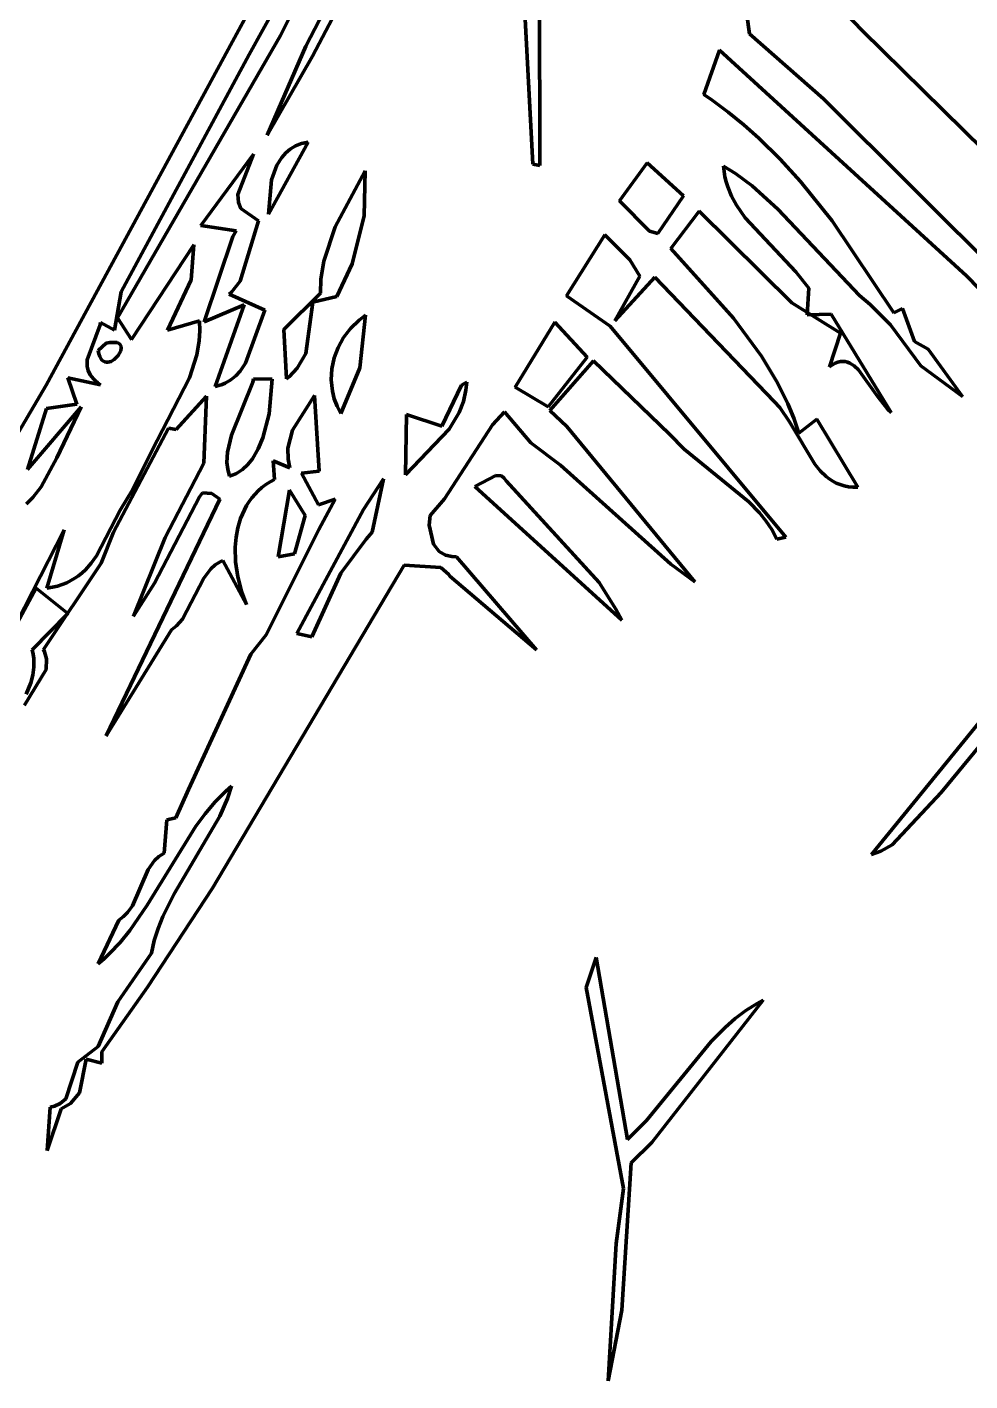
# Model space of a CAD drawing. Header units: millimetres. Extents: x 0 to 14.2, y 0 to 19.5.
# Drawn here: x 5.626 to 6.602, y 8.121 to 9.523 of the extents above; entities that cross this region are included whole.
import ezdxf

# ---------------------------------------------------------------- set-up
doc = ezdxf.new("R2010")
doc.units = ezdxf.units.MM
doc.layers.add('color#010101ff', color=7, linetype='CONTINUOUS', lineweight=100)
doc.layers.add('color#fdfdfdff', color=7, linetype='CONTINUOUS', lineweight=100)

msp = doc.modelspace()

# ---------------------------------------------------------------- linework, layer by layer
at = {"layer": 'color#010101ff'}
for p, q in [((6.3401, 9.758), (6.3741, 9.5162)), ((5.8884, 9.5143), (5.9529, 9.6427)), ((6.1572, 9.3799), (6.1566, 9.6437)), ((6.4913, 9.5191), (6.4163, 9.5977)), ((5.958, 9.5867), (5.9147, 9.5035)), ((5.9216, 9.4929), (5.9676, 9.5806)), ((5.8388, 9.5083), (5.8707, 9.5676)), ((6.1399, 9.5666), (6.1499, 9.3812)), ((5.8843, 9.5459), (5.8561, 9.4949)), ((5.6459, 9.1524), (5.8388, 9.5083)), ((5.7197, 9.2219), (5.8884, 9.5143)), ((6.3741, 9.5162), (6.4507, 9.4487)), ((6.6949, 9.3185), (6.4913, 9.5191)), ((5.8561, 9.4949), (5.7234, 9.2489)), ((5.9147, 9.5035), (5.8748, 9.4113)), ((6.3431, 9.4991), (6.3268, 9.4532)), ((6.5991, 9.2656), (6.3431, 9.4991)), ((5.8748, 9.4113), (5.9216, 9.4929)), ((6.3268, 9.4532), (6.3354, 9.4474)), ((6.3354, 9.4474), (6.3522, 9.4351)), ((6.4507, 9.4487), (6.7279, 9.1725)), ((6.3522, 9.4351), (6.3683, 9.422)), ((6.3683, 9.422), (6.3838, 9.4082)), ((5.8761, 9.3294), (5.9171, 9.4039)), ((5.8986, 9.3968), (5.8939, 9.3928)), ((5.904, 9.4), (5.8986, 9.3968)), ((5.9102, 9.4024), (5.904, 9.4)), ((5.9136, 9.4033), (5.9102, 9.4024)), ((5.9171, 9.4039), (5.9136, 9.4033)), ((6.3838, 9.4082), (6.4061, 9.3864)), ((5.8604, 9.3916), (5.8059, 9.3176)), ((5.8443, 9.3496), (5.8604, 9.3916)), ((5.8898, 9.3882), (5.8848, 9.3802)), ((5.8939, 9.3928), (5.8898, 9.3882)), ((6.1499, 9.3812), (6.1572, 9.3799)), ((6.2684, 9.3825), (6.2397, 9.3431)), ((6.3058, 9.3484), (6.2684, 9.3825)), ((6.4061, 9.3864), (6.4271, 9.3632)), ((5.8848, 9.3802), (5.8792, 9.365)), ((5.9761, 9.3744), (5.9451, 9.3161)), ((5.975, 9.3276), (5.9761, 9.3744)), ((6.3596, 9.3715), (6.3474, 9.3792)), ((6.3474, 9.3792), (6.3479, 9.3736)), ((6.3479, 9.3736), (6.3488, 9.3681)), ((6.3488, 9.3681), (6.35, 9.3629)), ((6.3769, 9.3586), (6.3596, 9.3715)), ((5.8792, 9.365), (5.8761, 9.3294)), ((6.35, 9.3629), (6.3516, 9.3578)), ((6.3516, 9.3578), (6.3556, 9.348)), ((6.4035, 9.3345), (6.3769, 9.3586)), ((6.4271, 9.3632), (6.4599, 9.3224)), ((5.8451, 9.3416), (5.8443, 9.3496)), ((5.8474, 9.3353), (5.8451, 9.3416)), ((6.2397, 9.3431), (6.2705, 9.3116)), ((6.2793, 9.3094), (6.3058, 9.3484)), ((6.3556, 9.348), (6.3606, 9.3387)), ((5.8656, 9.3223), (5.8474, 9.3353)), ((5.9627, 9.278), (5.975, 9.3276)), ((6.3221, 9.3326), (6.2927, 9.2939)), ((6.418, 9.2374), (6.3221, 9.3326)), ((6.3606, 9.3387), (6.3696, 9.3256)), ((6.3696, 9.3256), (6.4223, 9.2696)), ((6.4883, 9.2452), (6.4035, 9.3345)), ((5.8059, 9.3176), (5.8427, 9.3122)), ((5.8427, 9.3122), (5.8391, 9.3062)), ((5.8468, 9.2599), (5.8656, 9.3223)), ((5.9451, 9.3161), (5.9332, 9.2808)), ((6.2705, 9.3116), (6.2793, 9.3094)), ((6.4599, 9.3224), (6.5237, 9.227)), ((5.7986, 9.2975), (5.7341, 9.1996)), ((5.796, 9.2614), (5.7986, 9.2975)), ((5.8391, 9.3062), (5.8095, 9.2178)), ((6.2243, 9.3078), (6.1848, 9.2446)), ((6.2503, 9.2821), (6.2243, 9.3078)), ((6.2927, 9.2939), (6.3578, 9.2215)), ((5.9332, 9.2808), (5.9304, 9.2622)), ((5.9469, 9.244), (5.9627, 9.278)), ((6.2607, 9.2652), (6.2503, 9.2821)), ((6.4223, 9.2696), (6.4355, 9.2527)), ((5.7715, 9.2093), (5.796, 9.2614)), ((5.8377, 9.2487), (5.8468, 9.2599)), ((5.9304, 9.2622), (5.93, 9.2477)), ((6.2346, 9.2188), (6.2607, 9.2652)), ((6.2763, 9.264), (6.2346, 9.2188)), ((6.3997, 9.1354), (6.2763, 9.264)), ((6.7072, 9.1531), (6.5991, 9.2656)), ((5.7234, 9.2489), (5.7166, 9.2092)), ((5.8354, 9.2466), (5.8377, 9.2487)), ((5.8721, 9.2299), (5.8354, 9.2466)), ((5.93, 9.2477), (5.8918, 9.2098)), ((5.9218, 9.2383), (5.9469, 9.244)), ((6.1848, 9.2446), (6.2299, 9.2135)), ((6.4355, 9.2527), (6.434, 9.225)), ((6.4992, 9.2357), (6.4883, 9.2452)), ((5.8095, 9.2178), (5.8507, 9.2353)), ((5.8507, 9.2353), (5.8209, 9.1509)), ((5.8521, 9.1749), (5.8721, 9.2299)), ((5.9146, 9.1851), (5.9218, 9.2383)), ((6.4684, 9.2061), (6.418, 9.2374)), ((6.5204, 9.2149), (6.4992, 9.2357)), ((6.5237, 9.227), (6.5327, 9.2315)), ((6.5327, 9.2315), (6.545, 9.1973)), ((5.7016, 9.2149), (5.6882, 9.1784)), ((5.7022, 9.2172), (5.7016, 9.2149)), ((5.7166, 9.2092), (5.7022, 9.2172)), ((5.7341, 9.1996), (5.7197, 9.2219)), ((5.8045, 9.2188), (5.7715, 9.2093)), ((5.8048, 9.2084), (5.8045, 9.2188)), ((5.9698, 9.2195), (5.9611, 9.211)), ((5.9764, 9.2246), (5.9698, 9.2195)), ((5.9707, 9.1702), (5.9764, 9.2246)), ((6.1725, 9.2174), (6.1314, 9.15)), ((6.206, 9.1813), (6.1725, 9.2174)), ((6.2299, 9.2135), (6.412, 8.9947)), ((6.3578, 9.2215), (6.3866, 9.1823)), ((6.434, 9.225), (6.4588, 9.2257)), ((6.4588, 9.2257), (6.5211, 9.1238)), ((6.5517, 9.1721), (6.5204, 9.2149)), ((5.8042, 9.1982), (5.8048, 9.2084)), ((5.8918, 9.2098), (5.8948, 9.1589)), ((5.9538, 9.2015), (5.9481, 9.1913)), ((5.9611, 9.211), (5.9538, 9.2015)), ((6.4572, 9.1713), (6.4684, 9.2061)), ((5.6996, 9.1882), (5.708, 9.1956)), ((5.7003, 9.1848), (5.6996, 9.1882)), ((5.7012, 9.1821), (5.7003, 9.1848)), ((5.708, 9.1956), (5.7116, 9.1963)), ((5.7116, 9.1963), (5.7146, 9.1966)), ((5.7146, 9.1966), (5.7171, 9.1966)), ((5.7171, 9.1966), (5.7192, 9.1963)), ((5.7192, 9.1963), (5.7208, 9.1956)), ((5.723, 9.1878), (5.7204, 9.1829)), ((5.7208, 9.1956), (5.7221, 9.1947)), ((5.7221, 9.1947), (5.7229, 9.1936)), ((5.7229, 9.1936), (5.7234, 9.1924)), ((5.7235, 9.1909), (5.723, 9.1878)), ((5.7234, 9.1924), (5.7235, 9.1909)), ((5.8017, 9.1835), (5.8042, 9.1982)), ((5.9058, 9.1698), (5.9146, 9.1851)), ((5.9481, 9.1913), (5.9439, 9.1804)), ((6.545, 9.1973), (6.5593, 9.1895)), ((6.5593, 9.1895), (6.5948, 9.1406)), ((5.6882, 9.1784), (5.6882, 9.1717)), ((5.6882, 9.1717), (5.6893, 9.1673)), ((5.7023, 9.1799), (5.7012, 9.1821)), ((5.7036, 9.1782), (5.7023, 9.1799)), ((5.705, 9.177), (5.7036, 9.1782)), ((5.7065, 9.1763), (5.705, 9.177)), ((5.7081, 9.1759), (5.7065, 9.1763)), ((5.7097, 9.1759), (5.7081, 9.1759)), ((5.7131, 9.1768), (5.7097, 9.1759)), ((5.7163, 9.1787), (5.7131, 9.1768)), ((5.7204, 9.1829), (5.7163, 9.1787)), ((5.7941, 9.16), (5.8017, 9.1835)), ((5.8466, 9.1668), (5.8521, 9.1749)), ((5.9439, 9.1804), (5.9415, 9.1692)), ((6.1658, 9.1297), (6.206, 9.1813)), ((6.2127, 9.1773), (6.1674, 9.1259)), ((6.2915, 9.1014), (6.2127, 9.1773)), ((6.3866, 9.1823), (6.4032, 9.1546)), ((6.4601, 9.1734), (6.4572, 9.1713)), ((6.4629, 9.175), (6.4601, 9.1734)), ((6.4656, 9.1761), (6.4629, 9.175)), ((6.4683, 9.1767), (6.4656, 9.1761)), ((6.4708, 9.1768), (6.4683, 9.1767)), ((6.4733, 9.1766), (6.4708, 9.1768)), ((6.4758, 9.176), (6.4733, 9.1766)), ((6.4781, 9.175), (6.4758, 9.176)), ((6.4826, 9.1721), (6.4781, 9.175)), ((6.487, 9.1681), (6.4826, 9.1721)), ((6.5948, 9.1406), (6.5517, 9.1721)), ((5.7021, 9.1525), (5.6682, 9.1599)), ((5.6682, 9.1599), (5.6777, 9.1324)), ((5.6893, 9.1673), (5.6915, 9.1629)), ((5.6915, 9.1629), (5.6947, 9.1587)), ((5.6947, 9.1587), (5.6968, 9.1566)), ((5.7553, 9.0842), (5.7941, 9.16)), ((5.8313, 9.1544), (5.8372, 9.1578)), ((5.8372, 9.1578), (5.8422, 9.162)), ((5.8422, 9.162), (5.8466, 9.1668)), ((5.8604, 9.1587), (5.8597, 9.1552)), ((5.88, 9.1586), (5.8604, 9.1587)), ((5.8766, 9.1226), (5.88, 9.1586)), ((5.8948, 9.1589), (5.8973, 9.1609)), ((5.8973, 9.1609), (5.9058, 9.1698)), ((5.9415, 9.1692), (5.9409, 9.1576)), ((5.9409, 9.1576), (5.9422, 9.146)), ((5.9511, 9.1229), (5.9707, 9.1702)), ((6.507, 9.1403), (6.487, 9.1681)), ((5.296, 8.5596), (5.6459, 9.1524)), ((5.6968, 9.1566), (5.6993, 9.1545)), ((5.6993, 9.1545), (5.7021, 9.1525)), ((5.8209, 9.1509), (5.8246, 9.1518)), ((5.8246, 9.1518), (5.8281, 9.153)), ((5.8281, 9.153), (5.8313, 9.1544)), ((5.8597, 9.1552), (5.8378, 9.1003)), ((5.9422, 9.146), (5.9442, 9.1382)), ((6.0761, 9.1524), (6.0556, 9.1098)), ((6.0813, 9.1555), (6.0761, 9.1524)), ((6.0779, 9.1354), (6.0805, 9.1472)), ((6.0805, 9.1472), (6.0813, 9.1555)), ((6.1314, 9.15), (6.1658, 9.1297)), ((6.4032, 9.1546), (6.4139, 9.1329)), ((5.6266, 9.0648), (5.6821, 9.1297)), ((5.6777, 9.1324), (5.6462, 9.1282)), ((5.6821, 9.1297), (5.657, 9.0771)), ((5.812, 9.1407), (5.7804, 9.1064)), ((5.809, 9.0713), (5.812, 9.1407)), ((5.9237, 9.1416), (5.9008, 9.1058)), ((5.9285, 9.063), (5.9237, 9.1416)), ((5.9442, 9.1382), (5.9472, 9.1305)), ((5.9472, 9.1305), (5.9511, 9.1229)), ((6.0736, 9.1241), (6.0779, 9.1354)), ((6.4055, 9.1291), (6.3997, 9.1354)), ((6.4157, 9.1144), (6.4055, 9.1291)), ((6.4139, 9.1329), (6.4201, 9.1179)), ((6.517, 9.1275), (6.507, 9.1403)), ((5.6462, 9.1282), (5.6266, 9.0648)), ((5.8703, 9.0978), (5.8766, 9.1226)), ((6.019, 9.122), (6.018, 9.0592)), ((6.0556, 9.1098), (6.019, 9.122)), ((6.0633, 9.1067), (6.0736, 9.1241)), ((6.1206, 9.1247), (6.108, 9.1113)), ((6.1478, 9.0924), (6.1206, 9.1247)), ((6.1674, 9.1259), (6.1849, 9.1093)), ((6.4201, 9.1179), (6.4254, 9.1025)), ((6.4254, 9.1025), (6.4438, 9.1171)), ((6.4438, 9.1171), (6.4864, 9.0466)), ((6.5211, 9.1238), (6.517, 9.1275)), ((5.7724, 9.1076), (5.7154, 8.9999)), ((5.7804, 9.1064), (5.7724, 9.1076)), ((5.9008, 9.1058), (5.896, 9.0871)), ((6.018, 9.0592), (6.0633, 9.1067)), ((6.108, 9.1113), (6.0585, 9.0346)), ((6.1849, 9.1093), (6.3175, 8.9487)), ((6.3065, 9.0859), (6.2915, 9.1014)), ((6.4418, 9.0704), (6.4157, 9.1144)), ((5.8378, 9.1003), (5.8335, 9.0829)), ((5.8655, 9.0863), (5.8703, 9.0978)), ((5.896, 9.0871), (5.8963, 9.0756)), ((6.1786, 9.0695), (6.1478, 9.0924)), ((5.657, 9.0771), (5.6407, 9.0471)), ((5.7352, 9.0439), (5.7553, 9.0842)), ((5.8335, 9.0829), (5.833, 9.0723)), ((5.8546, 9.0701), (5.8594, 9.0761)), ((5.8594, 9.0761), (5.8655, 9.0863)), ((5.8982, 9.0665), (5.881, 9.074)), ((5.881, 9.074), (5.8824, 9.0546)), ((5.8963, 9.0756), (5.8982, 9.0665)), ((6.3734, 9.0315), (6.3065, 9.0859)), ((5.7692, 8.9944), (5.809, 9.0713)), ((5.833, 9.0723), (5.8338, 9.0651)), ((5.8338, 9.0651), (5.8357, 9.0579)), ((5.8357, 9.0579), (5.8394, 9.0592)), ((5.8394, 9.0592), (5.8428, 9.0609)), ((5.8428, 9.0609), (5.846, 9.0628)), ((5.846, 9.0628), (5.849, 9.065)), ((5.849, 9.065), (5.8546, 9.0701)), ((5.9102, 9.0612), (5.9285, 9.063)), ((5.928, 9.0282), (5.9102, 9.0612)), ((6.0898, 9.0473), (6.1115, 9.0588)), ((6.1115, 9.0588), (6.1172, 9.0582)), ((6.2926, 8.9669), (6.1786, 9.0695)), ((6.4474, 9.0636), (6.4418, 9.0704)), ((6.4535, 9.0577), (6.4474, 9.0636)), ((5.6407, 9.0471), (5.632, 9.036)), ((5.8693, 9.0462), (5.8655, 9.0428)), ((5.8734, 9.0492), (5.8693, 9.0462)), ((5.8777, 9.0521), (5.8734, 9.0492)), ((5.8824, 9.0546), (5.8777, 9.0521)), ((5.9952, 9.0551), (5.9743, 9.0234)), ((5.9835, 8.9999), (5.9952, 9.0551)), ((6.2419, 8.9089), (6.0898, 9.0473)), ((6.1172, 9.0582), (6.1202, 9.0558)), ((6.1202, 9.0558), (6.1221, 9.0531)), ((6.1221, 9.0531), (6.2184, 8.9477)), ((6.4568, 9.0551), (6.4535, 9.0577)), ((6.4604, 9.0528), (6.4568, 9.0551)), ((6.4641, 9.0509), (6.4604, 9.0528)), ((6.468, 9.0492), (6.4641, 9.0509)), ((6.4722, 9.048), (6.468, 9.0492)), ((6.4767, 9.0471), (6.4722, 9.048)), ((6.4814, 9.0466), (6.4767, 9.0471)), ((6.4864, 9.0466), (6.4814, 9.0466)), ((5.632, 9.036), (5.6254, 9.0295)), ((5.7225, 9.0229), (5.7352, 9.0439)), ((5.7457, 8.8675), (5.8255, 9.0341)), ((5.8047, 9.0366), (5.758, 8.9472)), ((5.8077, 9.0406), (5.8047, 9.0366)), ((5.8172, 9.0402), (5.8077, 9.0406)), ((5.8255, 9.0341), (5.8172, 9.0402)), ((5.856, 9.0316), (5.8534, 9.0275)), ((5.8589, 9.0355), (5.856, 9.0316)), ((5.8621, 9.0393), (5.8589, 9.0355)), ((5.8655, 9.0428), (5.8621, 9.0393)), ((5.886, 8.9743), (5.8978, 9.0435)), ((5.8978, 9.0435), (5.9141, 9.0172)), ((5.945, 9.034), (5.928, 9.0282)), ((5.9283, 9.0028), (5.945, 9.034)), ((6.0585, 9.0346), (6.0435, 9.0173)), ((6.3845, 9.0199), (6.3734, 9.0315)), ((5.6979, 8.9754), (5.7225, 9.0229)), ((5.8511, 9.0232), (5.8472, 9.0141)), ((5.8534, 9.0275), (5.8511, 9.0232)), ((5.9141, 9.0172), (5.9031, 8.9775)), ((5.9743, 9.0234), (5.9053, 8.8951)), ((6.0435, 9.0173), (6.0425, 9.0072)), ((6.3912, 9.0116), (6.3845, 9.0199)), ((5.8444, 9.0046), (5.8426, 8.9947)), ((5.8472, 9.0141), (5.8444, 9.0046)), ((5.8735, 8.8935), (5.9283, 9.0028)), ((6.0425, 9.0072), (6.0468, 8.9875)), ((6.3972, 9.0026), (6.3912, 9.0116)), ((6.4025, 8.9928), (6.3972, 9.0026)), ((5.5987, 8.8738), (5.6644, 9.0025)), ((5.6634, 8.9991), (5.6465, 8.942)), ((5.6644, 9.0025), (5.6634, 8.9991)), ((5.7154, 8.9999), (5.7027, 8.9679)), ((5.7364, 8.9129), (5.7692, 8.9944)), ((5.8426, 8.9947), (5.8417, 8.9846)), ((5.9509, 8.9574), (5.9773, 8.9927)), ((5.9773, 8.9927), (5.9835, 8.9999)), ((6.412, 8.9947), (6.4025, 8.9928)), ((5.6925, 8.9679), (5.6979, 8.9754)), ((5.8417, 8.9846), (5.842, 8.9692)), ((5.9031, 8.9775), (5.886, 8.9743)), ((6.0468, 8.9875), (6.0527, 8.98)), ((6.0527, 8.98), (6.0595, 8.9761)), ((6.0595, 8.9761), (6.0659, 8.9747)), ((6.0659, 8.9747), (6.0708, 8.9746)), ((6.0708, 8.9746), (6.1536, 8.8782)), ((5.7027, 8.9679), (5.6431, 8.8785)), ((5.683, 8.9578), (5.6864, 8.961)), ((5.6864, 8.961), (5.6925, 8.9679)), ((5.8164, 8.962), (5.8092, 8.9523)), ((5.8208, 8.966), (5.8164, 8.962)), ((6.0166, 8.9659), (5.8181, 8.6313)), ((5.8259, 8.9694), (5.8208, 8.966)), ((5.8288, 8.9708), (5.8259, 8.9694)), ((5.8534, 8.925), (5.8288, 8.9708)), ((5.842, 8.9692), (5.8442, 8.9538)), ((6.0547, 8.9635), (6.0166, 8.9659)), ((6.0628, 8.956), (6.0547, 8.9635)), ((6.3175, 8.9487), (6.2926, 8.9669)), ((5.6625, 8.9458), (5.6672, 8.9476)), ((5.6672, 8.9476), (5.6715, 8.9498)), ((5.6715, 8.9498), (5.6756, 8.9522)), ((5.6756, 8.9522), (5.6794, 8.9549)), ((5.6794, 8.9549), (5.683, 8.9578)), ((5.758, 8.9472), (5.7364, 8.9129)), ((5.8092, 8.9523), (5.787, 8.9099)), ((5.8442, 8.9538), (5.848, 8.939)), ((5.9209, 8.8916), (5.9509, 8.9574)), ((6.0639, 8.9543), (6.0628, 8.956)), ((6.1536, 8.8782), (6.0639, 8.9543)), ((6.2184, 8.9477), (6.2358, 8.9204)), ((5.6356, 8.9419), (5.5987, 8.8738)), ((5.6683, 8.9156), (5.6356, 8.9419)), ((5.6465, 8.942), (5.6522, 8.9429)), ((5.6522, 8.9429), (5.6575, 8.9442)), ((5.6575, 8.9442), (5.6625, 8.9458)), ((5.848, 8.939), (5.8534, 8.925)), ((6.2358, 8.9204), (6.2419, 8.9089)), ((5.6314, 8.8782), (5.6683, 8.9156)), ((5.787, 8.9099), (5.7806, 8.9029)), ((5.7755, 8.8989), (5.708, 8.7892)), ((5.7806, 8.9029), (5.7755, 8.8989)), ((5.8579, 8.8736), (5.8735, 8.8935)), ((5.9053, 8.8951), (5.9209, 8.8916)), ((5.6323, 8.8735), (5.6314, 8.8782)), ((5.6431, 8.8785), (5.6441, 8.876)), ((6.5005, 8.6661), (6.6813, 8.8879)), ((5.6329, 8.869), (5.6323, 8.8735)), ((5.6331, 8.8646), (5.6329, 8.869)), ((5.6331, 8.8603), (5.6331, 8.8646)), ((5.6441, 8.876), (5.646, 8.8689)), ((5.646, 8.8689), (5.6458, 8.8579)), ((5.708, 8.7892), (5.7457, 8.8675)), ((5.7931, 8.7336), (5.8579, 8.8736)), ((5.6458, 8.8579), (5.6233, 8.8207)), ((5.6299, 8.8438), (5.632, 8.8519)), ((5.632, 8.8519), (5.6331, 8.8603)), ((5.625, 8.8323), (5.6299, 8.8438)), ((6.6361, 8.8073), (6.5727, 8.7302)), ((5.8378, 8.7369), (5.8318, 8.7316)), ((5.8336, 8.7243), (5.8378, 8.7369)), ((5.7802, 8.7041), (5.7931, 8.7336)), ((5.8261, 8.726), (5.8206, 8.7202)), ((5.8256, 8.706), (5.8336, 8.7243)), ((5.8318, 8.7316), (5.8261, 8.726)), ((6.5727, 8.7302), (6.5219, 8.6761)), ((5.8103, 8.7082), (5.8007, 8.6955)), ((5.8206, 8.7202), (5.8103, 8.7082)), ((5.8007, 8.6955), (5.7505, 8.6137)), ((5.7679, 8.6675), (5.7706, 8.7021)), ((5.7706, 8.7021), (5.7802, 8.7041)), ((5.7783, 8.6255), (5.8256, 8.706)), ((5.7626, 8.664), (5.7679, 8.6675)), ((6.5103, 8.6696), (6.5005, 8.6661)), ((6.5219, 8.6761), (6.5103, 8.6696)), ((5.7513, 8.6505), (5.7581, 8.6599)), ((5.7581, 8.6599), (5.7626, 8.664)), ((5.7351, 8.6129), (5.7513, 8.6505)), ((5.8181, 8.6313), (5.7508, 8.5286)), ((5.7666, 8.6018), (5.7783, 8.6255)), ((5.7301, 8.6059), (5.7351, 8.6129)), ((5.7505, 8.6137), (5.7324, 8.5875)), ((5.6996, 8.5528), (5.7209, 8.5982)), ((5.7209, 8.5982), (5.7259, 8.6018)), ((5.7259, 8.6018), (5.7301, 8.6059)), ((5.7617, 8.5896), (5.7666, 8.6018)), ((5.7324, 8.5875), (5.7224, 8.5751)), ((5.7578, 8.577), (5.7617, 8.5896)), ((5.7224, 8.5751), (5.7115, 8.5636)), ((5.7549, 8.5639), (5.7578, 8.577)), ((5.7057, 8.5581), (5.6996, 8.5528)), ((5.7115, 8.5636), (5.7057, 8.5581)), ((5.7201, 8.5134), (5.7549, 8.5639)), ((6.205, 8.5282), (6.2154, 8.5596)), ((6.2154, 8.5596), (6.2479, 8.3708)), ((5.7508, 8.5286), (5.7034, 8.4618)), ((6.2438, 8.3203), (6.205, 8.5282)), ((5.6996, 8.4674), (5.7201, 8.5134)), ((6.3883, 8.5152), (6.273, 8.368)), ((6.3704, 8.5045), (6.3821, 8.5119)), ((6.3821, 8.5119), (6.3883, 8.5152)), ((6.3594, 8.4962), (6.3704, 8.5045)), ((6.3344, 8.4723), (6.3491, 8.4871)), ((6.3491, 8.4871), (6.3594, 8.4962)), ((6.2674, 8.3906), (6.3344, 8.4723)), ((5.6787, 8.4512), (5.6996, 8.4674)), ((5.7034, 8.4618), (5.7034, 8.45)), ((5.6663, 8.4132), (5.6787, 8.4512)), ((5.6872, 8.4543), (5.6802, 8.4192)), ((5.7034, 8.45), (5.6872, 8.4543)), ((5.6802, 8.4192), (5.6711, 8.4082)), ((5.6469, 8.3596), (5.6498, 8.4045)), ((5.6612, 8.4026), (5.6469, 8.3596)), ((5.6498, 8.4045), (5.6544, 8.4056)), ((5.6544, 8.4056), (5.6603, 8.4082)), ((5.6603, 8.4082), (5.6663, 8.4132)), ((5.6711, 8.4082), (5.6612, 8.4026)), ((6.2479, 8.3708), (6.2674, 8.3906)), ((6.273, 8.368), (6.2518, 8.3469)), ((6.2518, 8.3469), (6.2419, 8.194)), ((6.2362, 8.2632), (6.2438, 8.3203)), ((6.2277, 8.1209), (6.2362, 8.2632)), ((6.2419, 8.194), (6.2277, 8.1209))]:
    msp.add_line(p, q, dxfattribs=at)
at = {"layer": 'color#fdfdfdff'}
for p, q in [((6.3741, 9.5162), (6.3401, 9.758)), ((5.9529, 9.6427), (5.8884, 9.5143)), ((6.1566, 9.6437), (6.1572, 9.3799)), ((6.4163, 9.5977), (6.4913, 9.5191)), ((5.9147, 9.5035), (5.958, 9.5867)), ((5.9676, 9.5806), (5.9216, 9.4929)), ((5.8707, 9.5676), (5.8388, 9.5083)), ((6.1499, 9.3812), (6.1399, 9.5666)), ((5.8561, 9.4949), (5.8843, 9.5459)), ((5.8388, 9.5083), (5.6459, 9.1524)), ((5.8884, 9.5143), (5.7197, 9.2219)), ((6.4507, 9.4487), (6.3741, 9.5162)), ((6.4913, 9.5191), (6.6949, 9.3185)), ((5.7234, 9.2489), (5.8561, 9.4949)), ((5.8748, 9.4113), (5.9147, 9.5035)), ((6.3268, 9.4532), (6.3431, 9.4991)), ((6.3431, 9.4991), (6.5991, 9.2656)), ((5.9216, 9.4929), (5.8748, 9.4113)), ((6.3354, 9.4474), (6.3268, 9.4532)), ((6.3522, 9.4351), (6.3354, 9.4474)), ((6.7279, 9.1725), (6.4507, 9.4487)), ((6.3683, 9.422), (6.3522, 9.4351)), ((6.3838, 9.4082), (6.3683, 9.422)), ((5.9171, 9.4039), (5.8761, 9.3294)), ((5.8939, 9.3928), (5.8986, 9.3968)), ((5.8986, 9.3968), (5.904, 9.4)), ((5.904, 9.4), (5.9102, 9.4024)), ((5.9102, 9.4024), (5.9136, 9.4033)), ((5.9136, 9.4033), (5.9171, 9.4039)), ((6.4061, 9.3864), (6.3838, 9.4082)), ((5.8059, 9.3176), (5.8604, 9.3916)), ((5.8604, 9.3916), (5.8443, 9.3496)), ((5.8848, 9.3802), (5.8898, 9.3882)), ((5.8898, 9.3882), (5.8939, 9.3928)), ((6.1572, 9.3799), (6.1499, 9.3812)), ((6.2397, 9.3431), (6.2684, 9.3825)), ((6.2684, 9.3825), (6.3058, 9.3484)), ((6.4271, 9.3632), (6.4061, 9.3864)), ((5.8792, 9.365), (5.8848, 9.3802)), ((5.9451, 9.3161), (5.9761, 9.3744)), ((5.9761, 9.3744), (5.975, 9.3276)), ((6.3479, 9.3736), (6.3474, 9.3792)), ((6.3474, 9.3792), (6.3596, 9.3715)), ((6.3488, 9.3681), (6.3479, 9.3736)), ((6.35, 9.3629), (6.3488, 9.3681)), ((6.3596, 9.3715), (6.3769, 9.3586)), ((5.8761, 9.3294), (5.8792, 9.365)), ((6.3516, 9.3578), (6.35, 9.3629)), ((6.3556, 9.348), (6.3516, 9.3578)), ((6.3769, 9.3586), (6.4035, 9.3345)), ((6.4599, 9.3224), (6.4271, 9.3632)), ((5.8443, 9.3496), (5.8451, 9.3416)), ((5.8451, 9.3416), (5.8474, 9.3353)), ((6.2705, 9.3116), (6.2397, 9.3431)), ((6.3058, 9.3484), (6.2793, 9.3094)), ((6.3606, 9.3387), (6.3556, 9.348)), ((5.8474, 9.3353), (5.8656, 9.3223)), ((5.975, 9.3276), (5.9627, 9.278)), ((6.2927, 9.2939), (6.3221, 9.3326)), ((6.3221, 9.3326), (6.418, 9.2374)), ((6.3696, 9.3256), (6.3606, 9.3387)), ((6.4223, 9.2696), (6.3696, 9.3256)), ((6.4035, 9.3345), (6.4883, 9.2452)), ((5.8427, 9.3122), (5.8059, 9.3176)), ((5.8391, 9.3062), (5.8427, 9.3122)), ((5.8656, 9.3223), (5.8468, 9.2599)), ((5.9332, 9.2808), (5.9451, 9.3161)), ((6.2793, 9.3094), (6.2705, 9.3116)), ((6.5237, 9.227), (6.4599, 9.3224)), ((5.7341, 9.1996), (5.7986, 9.2975)), ((5.7986, 9.2975), (5.796, 9.2614)), ((5.8095, 9.2178), (5.8391, 9.3062)), ((6.1848, 9.2446), (6.2243, 9.3078)), ((6.2243, 9.3078), (6.2503, 9.2821)), ((6.3578, 9.2215), (6.2927, 9.2939)), ((5.9304, 9.2622), (5.9332, 9.2808)), ((5.9627, 9.278), (5.9469, 9.244)), ((6.2503, 9.2821), (6.2607, 9.2652)), ((6.4355, 9.2527), (6.4223, 9.2696)), ((5.796, 9.2614), (5.7715, 9.2093)), ((5.8468, 9.2599), (5.8377, 9.2487)), ((5.93, 9.2477), (5.9304, 9.2622)), ((6.2607, 9.2652), (6.2346, 9.2188)), ((6.2346, 9.2188), (6.2763, 9.264)), ((6.2763, 9.264), (6.3997, 9.1354)), ((6.5991, 9.2656), (6.7072, 9.1531)), ((5.7166, 9.2092), (5.7234, 9.2489)), ((5.8377, 9.2487), (5.8354, 9.2466)), ((5.8354, 9.2466), (5.8721, 9.2299)), ((5.8918, 9.2098), (5.93, 9.2477)), ((5.9469, 9.244), (5.9218, 9.2383)), ((6.2299, 9.2135), (6.1848, 9.2446)), ((6.434, 9.225), (6.4355, 9.2527)), ((6.4883, 9.2452), (6.4992, 9.2357)), ((5.8507, 9.2353), (5.8095, 9.2178)), ((5.8209, 9.1509), (5.8507, 9.2353)), ((5.8721, 9.2299), (5.8521, 9.1749)), ((5.9218, 9.2383), (5.9146, 9.1851)), ((6.418, 9.2374), (6.4684, 9.2061)), ((6.4992, 9.2357), (6.5204, 9.2149)), ((6.5327, 9.2315), (6.5237, 9.227)), ((6.545, 9.1973), (6.5327, 9.2315)), ((5.6882, 9.1784), (5.7016, 9.2149)), ((5.7016, 9.2149), (5.7022, 9.2172)), ((5.7022, 9.2172), (5.7166, 9.2092)), ((5.7197, 9.2219), (5.7341, 9.1996)), ((5.7715, 9.2093), (5.8045, 9.2188)), ((5.8045, 9.2188), (5.8048, 9.2084)), ((5.9611, 9.211), (5.9698, 9.2195)), ((5.9698, 9.2195), (5.9764, 9.2246)), ((5.9764, 9.2246), (5.9707, 9.1702)), ((6.1314, 9.15), (6.1725, 9.2174)), ((6.1725, 9.2174), (6.206, 9.1813)), ((6.412, 8.9947), (6.2299, 9.2135)), ((6.3866, 9.1823), (6.3578, 9.2215)), ((6.4588, 9.2257), (6.434, 9.225)), ((6.5211, 9.1238), (6.4588, 9.2257)), ((6.5204, 9.2149), (6.5517, 9.1721)), ((5.8048, 9.2084), (5.8042, 9.1982)), ((5.8948, 9.1589), (5.8918, 9.2098)), ((5.9481, 9.1913), (5.9538, 9.2015)), ((5.9538, 9.2015), (5.9611, 9.211)), ((6.4684, 9.2061), (6.4572, 9.1713)), ((5.708, 9.1956), (5.6996, 9.1882)), ((5.6996, 9.1882), (5.7003, 9.1848)), ((5.7003, 9.1848), (5.7012, 9.1821)), ((5.7116, 9.1963), (5.708, 9.1956)), ((5.7146, 9.1966), (5.7116, 9.1963)), ((5.7171, 9.1966), (5.7146, 9.1966)), ((5.7192, 9.1963), (5.7171, 9.1966)), ((5.7208, 9.1956), (5.7192, 9.1963)), ((5.7204, 9.1829), (5.723, 9.1878)), ((5.7221, 9.1947), (5.7208, 9.1956)), ((5.7229, 9.1936), (5.7221, 9.1947)), ((5.7234, 9.1924), (5.7229, 9.1936)), ((5.723, 9.1878), (5.7235, 9.1909)), ((5.7235, 9.1909), (5.7234, 9.1924)), ((5.8042, 9.1982), (5.8017, 9.1835)), ((5.9146, 9.1851), (5.9058, 9.1698)), ((5.9439, 9.1804), (5.9481, 9.1913)), ((6.5593, 9.1895), (6.545, 9.1973)), ((6.5948, 9.1406), (6.5593, 9.1895)), ((5.6882, 9.1717), (5.6882, 9.1784)), ((5.6893, 9.1673), (5.6882, 9.1717)), ((5.7012, 9.1821), (5.7023, 9.1799)), ((5.7023, 9.1799), (5.7036, 9.1782)), ((5.7036, 9.1782), (5.705, 9.177)), ((5.705, 9.177), (5.7065, 9.1763)), ((5.7065, 9.1763), (5.7081, 9.1759)), ((5.7081, 9.1759), (5.7097, 9.1759)), ((5.7097, 9.1759), (5.7131, 9.1768)), ((5.7131, 9.1768), (5.7163, 9.1787)), ((5.7163, 9.1787), (5.7204, 9.1829)), ((5.8017, 9.1835), (5.7941, 9.16)), ((5.8521, 9.1749), (5.8466, 9.1668)), ((5.9415, 9.1692), (5.9439, 9.1804)), ((6.206, 9.1813), (6.1658, 9.1297)), ((6.1674, 9.1259), (6.2127, 9.1773)), ((6.2127, 9.1773), (6.2915, 9.1014)), ((6.4032, 9.1546), (6.3866, 9.1823)), ((6.4572, 9.1713), (6.4601, 9.1734)), ((6.4601, 9.1734), (6.4629, 9.175)), ((6.4629, 9.175), (6.4656, 9.1761)), ((6.4656, 9.1761), (6.4683, 9.1767)), ((6.4683, 9.1767), (6.4708, 9.1768)), ((6.4708, 9.1768), (6.4733, 9.1766)), ((6.4733, 9.1766), (6.4758, 9.176)), ((6.4758, 9.176), (6.4781, 9.175)), ((6.4781, 9.175), (6.4826, 9.1721)), ((6.4826, 9.1721), (6.487, 9.1681)), ((6.5517, 9.1721), (6.5948, 9.1406)), ((5.6777, 9.1324), (5.6682, 9.1599)), ((5.6682, 9.1599), (5.7021, 9.1525)), ((5.6915, 9.1629), (5.6893, 9.1673)), ((5.6947, 9.1587), (5.6915, 9.1629)), ((5.6968, 9.1566), (5.6947, 9.1587)), ((5.7941, 9.16), (5.7553, 9.0842)), ((5.8372, 9.1578), (5.8313, 9.1544)), ((5.8422, 9.162), (5.8372, 9.1578)), ((5.8466, 9.1668), (5.8422, 9.162)), ((5.8597, 9.1552), (5.8604, 9.1587)), ((5.8604, 9.1587), (5.88, 9.1586)), ((5.88, 9.1586), (5.8766, 9.1226)), ((5.8973, 9.1609), (5.8948, 9.1589)), ((5.9058, 9.1698), (5.8973, 9.1609)), ((5.9409, 9.1576), (5.9415, 9.1692)), ((5.9422, 9.146), (5.9409, 9.1576)), ((5.9707, 9.1702), (5.9511, 9.1229)), ((6.487, 9.1681), (6.507, 9.1403)), ((5.6459, 9.1524), (5.296, 8.5596)), ((5.6993, 9.1545), (5.6968, 9.1566)), ((5.7021, 9.1525), (5.6993, 9.1545)), ((5.8246, 9.1518), (5.8209, 9.1509)), ((5.8281, 9.153), (5.8246, 9.1518)), ((5.8313, 9.1544), (5.8281, 9.153)), ((5.8378, 9.1003), (5.8597, 9.1552)), ((5.9442, 9.1382), (5.9422, 9.146)), ((6.0556, 9.1098), (6.0761, 9.1524)), ((6.0761, 9.1524), (6.0813, 9.1555)), ((6.0805, 9.1472), (6.0779, 9.1354)), ((6.0813, 9.1555), (6.0805, 9.1472)), ((6.1658, 9.1297), (6.1314, 9.15)), ((6.4139, 9.1329), (6.4032, 9.1546)), ((5.6821, 9.1297), (5.6266, 9.0648)), ((5.6462, 9.1282), (5.6777, 9.1324)), ((5.657, 9.0771), (5.6821, 9.1297)), ((5.7804, 9.1064), (5.812, 9.1407)), ((5.812, 9.1407), (5.809, 9.0713)), ((5.9008, 9.1058), (5.9237, 9.1416)), ((5.9237, 9.1416), (5.9285, 9.063)), ((5.9472, 9.1305), (5.9442, 9.1382)), ((5.9511, 9.1229), (5.9472, 9.1305)), ((6.0779, 9.1354), (6.0736, 9.1241)), ((6.3997, 9.1354), (6.4055, 9.1291)), ((6.4055, 9.1291), (6.4157, 9.1144)), ((6.4201, 9.1179), (6.4139, 9.1329)), ((6.507, 9.1403), (6.517, 9.1275)), ((5.6266, 9.0648), (5.6462, 9.1282)), ((5.8766, 9.1226), (5.8703, 9.0978)), ((6.018, 9.0592), (6.019, 9.122)), ((6.019, 9.122), (6.0556, 9.1098)), ((6.0736, 9.1241), (6.0633, 9.1067)), ((6.108, 9.1113), (6.1206, 9.1247)), ((6.1206, 9.1247), (6.1478, 9.0924)), ((6.1849, 9.1093), (6.1674, 9.1259)), ((6.4254, 9.1025), (6.4201, 9.1179)), ((6.4438, 9.1171), (6.4254, 9.1025)), ((6.4864, 9.0466), (6.4438, 9.1171)), ((6.517, 9.1275), (6.5211, 9.1238)), ((5.7154, 8.9999), (5.7724, 9.1076)), ((5.7724, 9.1076), (5.7804, 9.1064)), ((5.896, 9.0871), (5.9008, 9.1058)), ((6.0633, 9.1067), (6.018, 9.0592)), ((6.0585, 9.0346), (6.108, 9.1113)), ((6.3175, 8.9487), (6.1849, 9.1093)), ((6.2915, 9.1014), (6.3065, 9.0859)), ((6.4157, 9.1144), (6.4418, 9.0704)), ((5.8335, 9.0829), (5.8378, 9.1003)), ((5.8703, 9.0978), (5.8655, 9.0863)), ((5.8963, 9.0756), (5.896, 9.0871)), ((6.1478, 9.0924), (6.1786, 9.0695)), ((5.6407, 9.0471), (5.657, 9.0771)), ((5.7553, 9.0842), (5.7352, 9.0439)), ((5.833, 9.0723), (5.8335, 9.0829)), ((5.8594, 9.0761), (5.8546, 9.0701)), ((5.8655, 9.0863), (5.8594, 9.0761)), ((5.8824, 9.0546), (5.881, 9.074)), ((5.881, 9.074), (5.8982, 9.0665)), ((5.8982, 9.0665), (5.8963, 9.0756)), ((6.3065, 9.0859), (6.3734, 9.0315)), ((5.809, 9.0713), (5.7692, 8.9944)), ((5.8338, 9.0651), (5.833, 9.0723)), ((5.8357, 9.0579), (5.8338, 9.0651)), ((5.8394, 9.0592), (5.8357, 9.0579)), ((5.8428, 9.0609), (5.8394, 9.0592)), ((5.846, 9.0628), (5.8428, 9.0609)), ((5.849, 9.065), (5.846, 9.0628)), ((5.8546, 9.0701), (5.849, 9.065)), ((5.9285, 9.063), (5.9102, 9.0612)), ((5.9102, 9.0612), (5.928, 9.0282)), ((6.1115, 9.0588), (6.0898, 9.0473)), ((6.1172, 9.0582), (6.1115, 9.0588)), ((6.1786, 9.0695), (6.2926, 8.9669)), ((6.4418, 9.0704), (6.4474, 9.0636)), ((6.4474, 9.0636), (6.4535, 9.0577)), ((5.632, 9.036), (5.6407, 9.0471)), ((5.8655, 9.0428), (5.8693, 9.0462)), ((5.8693, 9.0462), (5.8734, 9.0492)), ((5.8734, 9.0492), (5.8777, 9.0521)), ((5.8777, 9.0521), (5.8824, 9.0546)), ((5.9743, 9.0234), (5.9952, 9.0551)), ((5.9952, 9.0551), (5.9835, 8.9999)), ((6.0898, 9.0473), (6.2419, 8.9089)), ((6.1202, 9.0558), (6.1172, 9.0582)), ((6.1221, 9.0531), (6.1202, 9.0558)), ((6.2184, 8.9477), (6.1221, 9.0531)), ((6.4535, 9.0577), (6.4568, 9.0551)), ((6.4568, 9.0551), (6.4604, 9.0528)), ((6.4604, 9.0528), (6.4641, 9.0509)), ((6.4641, 9.0509), (6.468, 9.0492)), ((6.468, 9.0492), (6.4722, 9.048)), ((6.4722, 9.048), (6.4767, 9.0471)), ((6.4767, 9.0471), (6.4814, 9.0466)), ((6.4814, 9.0466), (6.4864, 9.0466)), ((5.6254, 9.0295), (5.632, 9.036)), ((5.7352, 9.0439), (5.7225, 9.0229)), ((5.8255, 9.0341), (5.7457, 8.8675)), ((5.758, 8.9472), (5.8047, 9.0366)), ((5.8047, 9.0366), (5.8077, 9.0406)), ((5.8077, 9.0406), (5.8172, 9.0402)), ((5.8172, 9.0402), (5.8255, 9.0341)), ((5.8534, 9.0275), (5.856, 9.0316)), ((5.856, 9.0316), (5.8589, 9.0355)), ((5.8589, 9.0355), (5.8621, 9.0393)), ((5.8621, 9.0393), (5.8655, 9.0428)), ((5.8978, 9.0435), (5.886, 8.9743)), ((5.9141, 9.0172), (5.8978, 9.0435)), ((5.928, 9.0282), (5.945, 9.034)), ((5.945, 9.034), (5.9283, 9.0028)), ((6.0435, 9.0173), (6.0585, 9.0346)), ((6.3734, 9.0315), (6.3845, 9.0199)), ((5.7225, 9.0229), (5.6979, 8.9754)), ((5.8472, 9.0141), (5.8511, 9.0232)), ((5.8511, 9.0232), (5.8534, 9.0275)), ((5.9031, 8.9775), (5.9141, 9.0172)), ((5.9053, 8.8951), (5.9743, 9.0234)), ((6.0425, 9.0072), (6.0435, 9.0173)), ((6.3845, 9.0199), (6.3912, 9.0116)), ((5.8426, 8.9947), (5.8444, 9.0046)), ((5.8444, 9.0046), (5.8472, 9.0141)), ((5.9283, 9.0028), (5.8735, 8.8935)), ((6.0468, 8.9875), (6.0425, 9.0072)), ((6.3912, 9.0116), (6.3972, 9.0026)), ((6.3972, 9.0026), (6.4025, 8.9928)), ((5.6644, 9.0025), (5.5987, 8.8738)), ((5.6465, 8.942), (5.6634, 8.9991)), ((5.6634, 8.9991), (5.6644, 9.0025)), ((5.7027, 8.9679), (5.7154, 8.9999)), ((5.7692, 8.9944), (5.7364, 8.9129)), ((5.8417, 8.9846), (5.8426, 8.9947)), ((5.9773, 8.9927), (5.9509, 8.9574)), ((5.9835, 8.9999), (5.9773, 8.9927)), ((6.4025, 8.9928), (6.412, 8.9947)), ((5.6979, 8.9754), (5.6925, 8.9679)), ((5.842, 8.9692), (5.8417, 8.9846)), ((5.886, 8.9743), (5.9031, 8.9775)), ((6.0527, 8.98), (6.0468, 8.9875)), ((6.0595, 8.9761), (6.0527, 8.98)), ((6.0659, 8.9747), (6.0595, 8.9761)), ((6.0708, 8.9746), (6.0659, 8.9747)), ((6.1536, 8.8782), (6.0708, 8.9746)), ((5.6431, 8.8785), (5.7027, 8.9679)), ((5.6864, 8.961), (5.683, 8.9578)), ((5.6925, 8.9679), (5.6864, 8.961)), ((5.8092, 8.9523), (5.8164, 8.962)), ((5.8164, 8.962), (5.8208, 8.966)), ((5.8181, 8.6313), (6.0166, 8.9659)), ((5.8208, 8.966), (5.8259, 8.9694)), ((5.8259, 8.9694), (5.8288, 8.9708)), ((5.8288, 8.9708), (5.8534, 8.925)), ((5.8442, 8.9538), (5.842, 8.9692)), ((6.0166, 8.9659), (6.0547, 8.9635)), ((6.0547, 8.9635), (6.0628, 8.956)), ((6.2926, 8.9669), (6.3175, 8.9487)), ((5.6672, 8.9476), (5.6625, 8.9458)), ((5.6715, 8.9498), (5.6672, 8.9476)), ((5.6756, 8.9522), (5.6715, 8.9498)), ((5.6794, 8.9549), (5.6756, 8.9522)), ((5.683, 8.9578), (5.6794, 8.9549)), ((5.7364, 8.9129), (5.758, 8.9472)), ((5.787, 8.9099), (5.8092, 8.9523)), ((5.848, 8.939), (5.8442, 8.9538)), ((5.9509, 8.9574), (5.9209, 8.8916)), ((6.0628, 8.956), (6.0639, 8.9543)), ((6.0639, 8.9543), (6.1536, 8.8782)), ((6.2358, 8.9204), (6.2184, 8.9477)), ((5.5987, 8.8738), (5.6356, 8.9419)), ((5.6356, 8.9419), (5.6683, 8.9156)), ((5.6522, 8.9429), (5.6465, 8.942)), ((5.6575, 8.9442), (5.6522, 8.9429)), ((5.6625, 8.9458), (5.6575, 8.9442)), ((5.8534, 8.925), (5.848, 8.939)), ((6.2419, 8.9089), (6.2358, 8.9204)), ((5.6683, 8.9156), (5.6314, 8.8782)), ((5.7806, 8.9029), (5.787, 8.9099)), ((5.708, 8.7892), (5.7755, 8.8989)), ((5.7755, 8.8989), (5.7806, 8.9029)), ((5.8735, 8.8935), (5.8579, 8.8736)), ((5.9209, 8.8916), (5.9053, 8.8951)), ((5.6314, 8.8782), (5.6323, 8.8735)), ((5.6441, 8.876), (5.6431, 8.8785)), ((6.6813, 8.8879), (6.5005, 8.6661)), ((5.6323, 8.8735), (5.6329, 8.869)), ((5.6329, 8.869), (5.6331, 8.8646)), ((5.6331, 8.8646), (5.6331, 8.8603)), ((5.646, 8.8689), (5.6441, 8.876)), ((5.6458, 8.8579), (5.646, 8.8689)), ((5.7457, 8.8675), (5.708, 8.7892)), ((5.8579, 8.8736), (5.7931, 8.7336)), ((5.6233, 8.8207), (5.6458, 8.8579)), ((5.632, 8.8519), (5.6299, 8.8438)), ((5.6331, 8.8603), (5.632, 8.8519)), ((5.6299, 8.8438), (5.625, 8.8323)), ((6.5727, 8.7302), (6.6361, 8.8073)), ((5.8318, 8.7316), (5.8378, 8.7369)), ((5.8378, 8.7369), (5.8336, 8.7243)), ((5.7931, 8.7336), (5.7802, 8.7041)), ((5.8206, 8.7202), (5.8261, 8.726)), ((5.8336, 8.7243), (5.8256, 8.706)), ((5.8261, 8.726), (5.8318, 8.7316)), ((6.5219, 8.6761), (6.5727, 8.7302)), ((5.8007, 8.6955), (5.8103, 8.7082)), ((5.8103, 8.7082), (5.8206, 8.7202)), ((5.7505, 8.6137), (5.8007, 8.6955)), ((5.7706, 8.7021), (5.7679, 8.6675)), ((5.7802, 8.7041), (5.7706, 8.7021)), ((5.8256, 8.706), (5.7783, 8.6255)), ((5.7679, 8.6675), (5.7626, 8.664)), ((6.5005, 8.6661), (6.5103, 8.6696)), ((6.5103, 8.6696), (6.5219, 8.6761)), ((5.7581, 8.6599), (5.7513, 8.6505)), ((5.7626, 8.664), (5.7581, 8.6599)), ((5.7513, 8.6505), (5.7351, 8.6129)), ((5.7508, 8.5286), (5.8181, 8.6313)), ((5.7783, 8.6255), (5.7666, 8.6018)), ((5.7351, 8.6129), (5.7301, 8.6059)), ((5.7324, 8.5875), (5.7505, 8.6137)), ((5.7209, 8.5982), (5.6996, 8.5528)), ((5.7259, 8.6018), (5.7209, 8.5982)), ((5.7301, 8.6059), (5.7259, 8.6018)), ((5.7666, 8.6018), (5.7617, 8.5896)), ((5.7224, 8.5751), (5.7324, 8.5875)), ((5.7617, 8.5896), (5.7578, 8.577)), ((5.7115, 8.5636), (5.7224, 8.5751)), ((5.7578, 8.577), (5.7549, 8.5639)), ((5.6996, 8.5528), (5.7057, 8.5581)), ((5.7057, 8.5581), (5.7115, 8.5636)), ((5.7549, 8.5639), (5.7201, 8.5134)), ((6.2154, 8.5596), (6.205, 8.5282)), ((6.2479, 8.3708), (6.2154, 8.5596)), ((5.7034, 8.4618), (5.7508, 8.5286)), ((6.205, 8.5282), (6.2438, 8.3203)), ((5.7201, 8.5134), (5.6996, 8.4674)), ((6.273, 8.368), (6.3883, 8.5152)), ((6.3821, 8.5119), (6.3704, 8.5045)), ((6.3883, 8.5152), (6.3821, 8.5119)), ((6.3704, 8.5045), (6.3594, 8.4962)), ((6.3491, 8.4871), (6.3344, 8.4723)), ((6.3594, 8.4962), (6.3491, 8.4871)), ((6.3344, 8.4723), (6.2674, 8.3906)), ((5.6996, 8.4674), (5.6787, 8.4512)), ((5.7034, 8.45), (5.7034, 8.4618)), ((5.6787, 8.4512), (5.6663, 8.4132)), ((5.6802, 8.4192), (5.6872, 8.4543)), ((5.6872, 8.4543), (5.7034, 8.45)), ((5.6711, 8.4082), (5.6802, 8.4192)), ((5.6498, 8.4045), (5.6469, 8.3596)), ((5.6469, 8.3596), (5.6612, 8.4026)), ((5.6544, 8.4056), (5.6498, 8.4045)), ((5.6603, 8.4082), (5.6544, 8.4056)), ((5.6663, 8.4132), (5.6603, 8.4082)), ((5.6612, 8.4026), (5.6711, 8.4082)), ((6.2674, 8.3906), (6.2479, 8.3708)), ((6.2518, 8.3469), (6.273, 8.368)), ((6.2419, 8.194), (6.2518, 8.3469)), ((6.2438, 8.3203), (6.2362, 8.2632)), ((6.2362, 8.2632), (6.2277, 8.1209)), ((6.2277, 8.1209), (6.2419, 8.194))]:
    msp.add_line(p, q, dxfattribs=at)

doc.saveas('drawing.dxf')
